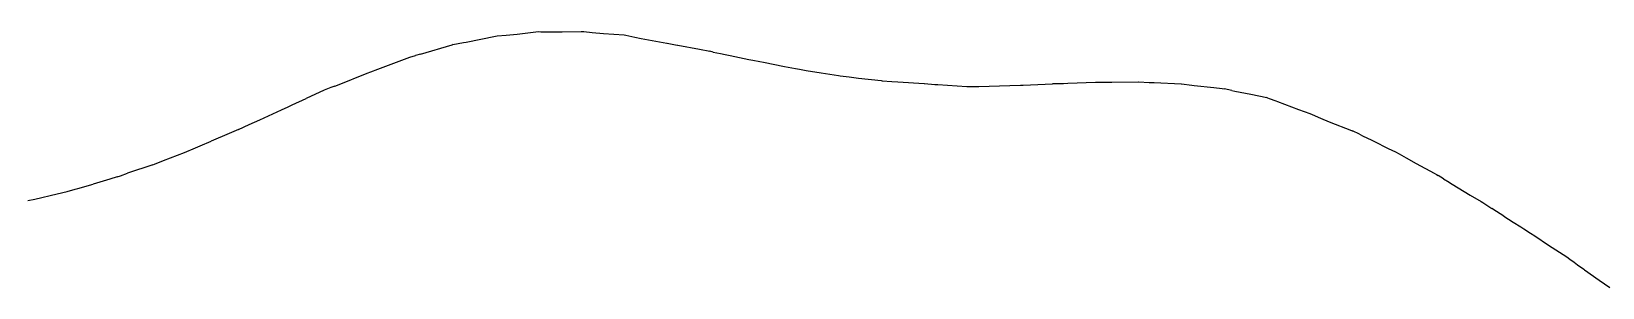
# Model space of a CAD drawing. Extents: x -21 to 226, y -73 to 37.
# Drawn here: x 101.87 to 116.53, y -18.37 to -15.97 of the extents above; entities that cross this region are included whole.
import ezdxf

# ---------------------------------------------------------------- set-up
doc = ezdxf.new("R2010")
doc.units = 0

msp = doc.modelspace()

# ---------------------------------------------------------------- linework, layer by layer
at = {"layer": 'MIDPLANE_Z0_OUTLINE'}
for p, q in [((106.4005, -15.9995), (106.6, -15.9773)), ((106.6, -15.9773), (106.6237, -15.9774)), ((106.6237, -15.9774), (106.7, -15.9776)), ((106.7, -15.9776), (106.8221, -15.9779)), ((106.8221, -15.9779), (107, -15.975)), ((107, -15.975), (107.0231, -15.9771)), ((107.0231, -15.9771), (107.1, -15.9839)), ((107.1, -15.9839), (107.2065, -15.9935)), ((105.5, -16.1865), (105.7956, -16.1)), ((105.8, -16.0987), (105.7956, -16.1)), ((105.8, -16.0987), (105.8002, -16.0987)), ((105.8002, -16.0987), (105.9, -16.0797)), ((105.9, -16.0797), (105.9251, -16.0749)), ((105.9251, -16.0749), (106.2, -16.0183)), ((106.2, -16.0183), (106.2142, -16.0169)), ((106.2142, -16.0169), (106.3, -16.0089)), ((106.3, -16.0089), (106.4005, -15.9995)), ((107.2065, -15.9935), (107.4, -16.007)), ((107.4, -16.007), (107.4143, -16.0099)), ((107.4143, -16.0099), (107.5, -16.0276)), ((107.5, -16.0276), (107.56, -16.04)), ((107.56, -16.04), (107.8, -16.0832)), ((107.8, -16.0832), (107.8017, -16.0836)), ((107.8017, -16.0836), (107.8803, -16.1)), ((107.8803, -16.1), (107.8966, -16.1034)), ((107.8966, -16.1034), (107.9, -16.104)), ((107.9, -16.104), (108.1019, -16.142)), ((105.1, -16.3272), (105.3741, -16.2259)), ((105.3741, -16.2259), (105.4, -16.216)), ((105.4, -16.216), (105.4537, -16.2)), ((105.5, -16.1865), (105.4537, -16.2)), ((108.1019, -16.142), (108.2, -16.1604)), ((108.2323, -16.1677), (108.2, -16.1604)), ((108.2323, -16.1677), (108.3, -16.1816)), ((108.3, -16.1816), (108.3426, -16.1903)), ((108.3426, -16.1903), (108.39, -16.2)), ((108.39, -16.2), (108.5638, -16.2362)), ((108.5638, -16.2362), (108.6, -16.243)), ((108.6, -16.243), (108.6674, -16.2566)), ((108.6674, -16.2566), (108.7, -16.2631)), ((108.7, -16.2631), (108.8973, -16.3027)), ((104.7242, -16.4758), (105, -16.3642)), ((105, -16.3642), (105.0342, -16.3516)), ((105.0342, -16.3516), (105.1, -16.3272)), ((108.8973, -16.3027), (109, -16.3213)), ((109, -16.3213), (109.0368, -16.3276)), ((109.0368, -16.3276), (109.1, -16.3385)), ((109.1, -16.3385), (109.2378, -16.3622)), ((109.2378, -16.3622), (109.4, -16.3869)), ((109.4, -16.3869), (109.4181, -16.3892)), ((109.4181, -16.3892), (109.5, -16.3998)), ((109.5, -16.3998), (109.5888, -16.4112)), ((109.5888, -16.4112), (109.8, -16.4343)), ((104.6, -16.5244), (104.433, -16.6)), ((104.6623, -16.5), (104.6, -16.5244)), ((104.7, -16.4852), (104.6623, -16.5)), ((104.7, -16.4852), (104.7242, -16.4758)), ((109.8, -16.4343), (109.8083, -16.435)), ((109.8083, -16.435), (109.9, -16.4421)), ((109.9, -16.4421), (109.9537, -16.4463)), ((109.9537, -16.4463), (110.2, -16.461)), ((110.2, -16.461), (110.2041, -16.4613)), ((110.2041, -16.4613), (110.3, -16.4696)), ((110.3, -16.4696), (110.3279, -16.4721)), ((110.3279, -16.4721), (110.6, -16.4893)), ((110.6, -16.4893), (110.6009, -16.4893)), ((110.6009, -16.4893), (110.7, -16.4881)), ((110.7, -16.4881), (110.712, -16.488)), ((110.712, -16.488), (111, -16.4797)), ((111, -16.4797), (111.0018, -16.4796)), ((111.0018, -16.4796), (111.1, -16.4766)), ((111.1, -16.4766), (111.1241, -16.4759)), ((111.1241, -16.4759), (111.4, -16.4629)), ((111.4, -16.4629), (111.4036, -16.4628)), ((111.4036, -16.4628), (111.5, -16.4603)), ((111.5, -16.4603), (111.5408, -16.4592)), ((111.5408, -16.4592), (111.8, -16.4482)), ((111.8, -16.4482), (111.8054, -16.4483)), ((111.8054, -16.4483), (111.9, -16.4485)), ((111.9, -16.4485), (111.9514, -16.4486)), ((111.9514, -16.4486), (112.2, -16.4453)), ((112.2, -16.4453), (112.2055, -16.4456)), ((112.2055, -16.4456), (112.3, -16.4509)), ((112.3, -16.4509), (112.3465, -16.4535)), ((112.3465, -16.4535), (112.6, -16.4635)), ((112.6, -16.4635), (112.603, -16.4639)), ((112.603, -16.4639), (112.7, -16.4764)), ((112.7, -16.4764), (112.7209, -16.4791)), ((112.7209, -16.4791), (112.9058, -16.5)), ((112.9058, -16.5), (112.9823, -16.5087)), ((112.9823, -16.5087), (113, -16.5106)), ((113.0734, -16.5266), (113, -16.5106)), ((113.0734, -16.5266), (113.1, -16.532)), ((113.1, -16.532), (113.2499, -16.5622)), ((113.2499, -16.5622), (113.4, -16.5925)), ((104.0007, -16.7993), (104.2, -16.7073)), ((104.2, -16.7073), (104.2627, -16.6784)), ((104.2627, -16.6784), (104.3, -16.6612)), ((104.3, -16.6612), (104.433, -16.6)), ((113.4054, -16.5946), (113.4, -16.5925)), ((113.4054, -16.5946), (113.4197, -16.6)), ((113.4197, -16.6), (113.4831, -16.6242)), ((113.4831, -16.6242), (113.5, -16.6307)), ((113.5, -16.6307), (113.6949, -16.7051)), ((113.6949, -16.7051), (113.8, -16.7426)), ((103.8016, -16.8894), (103.9, -16.8449)), ((103.9, -16.8449), (104.0007, -16.7993)), ((113.8, -16.7426), (113.8236, -16.7523)), ((113.8236, -16.7523), (113.9, -16.7838)), ((113.9, -16.7838), (113.9823, -16.8177)), ((113.9823, -16.8177), (114.1909, -16.9)), ((103.5, -17.0197), (103.5451, -17)), ((103.7134, -16.9275), (103.5451, -17)), ((103.7771, -16.9), (103.7134, -16.9275)), ((103.8, -16.8901), (103.7771, -16.9)), ((103.8, -16.8901), (103.8016, -16.8894)), ((114.1909, -16.9), (114.1965, -16.9022)), ((114.1965, -16.9022), (114.2, -16.9036)), ((114.2642, -16.9358), (114.2, -16.9036)), ((114.2642, -16.9358), (114.3, -16.9532)), ((114.3, -16.9532), (114.3722, -16.9881)), ((114.3722, -16.9881), (114.3969, -17)), ((114.3969, -17), (114.5332, -17.0668)), ((103.1, -17.1812), (103.2946, -17.1054)), ((103.2946, -17.1054), (103.4, -17.0635)), ((103.4, -17.0635), (103.4871, -17.0254)), ((103.4871, -17.0254), (103.5, -17.0197)), ((114.5332, -17.0668), (114.6, -17.0982)), ((114.6, -17.0982), (114.6339, -17.1174)), ((114.6339, -17.1174), (114.7, -17.1549)), ((114.7, -17.1549), (114.7926, -17.2074)), ((102.7, -17.3223), (102.7654, -17.3)), ((103, -17.2201), (102.7654, -17.3)), ((103, -17.2201), (103.0175, -17.2133)), ((103.0175, -17.2133), (103.1, -17.1812)), ((114.7926, -17.2074), (114.9622, -17.3)), ((114.9622, -17.3), (114.983, -17.3113)), ((102.2, -17.4693), (102.2764, -17.4475)), ((102.2764, -17.4475), (102.3, -17.4408)), ((102.3, -17.4408), (102.443, -17.4)), ((102.6, -17.3558), (102.443, -17.4)), ((102.6662, -17.3338), (102.6, -17.3558)), ((102.6662, -17.3338), (102.7, -17.3223)), ((114.983, -17.3113), (115, -17.3206)), ((115.0488, -17.3512), (115, -17.3206)), ((115.0488, -17.3512), (115.1, -17.3822)), ((115.1, -17.3822), (115.1247, -17.3972)), ((115.1247, -17.3972), (115.1294, -17.4)), ((115.1294, -17.4), (115.2971, -17.5029)), ((101.8341, -17.5551), (101.9, -17.5398)), ((101.9, -17.5398), (102.1087, -17.4913)), ((102.1087, -17.4913), (102.2, -17.4693)), ((115.2971, -17.5029), (115.4, -17.5635)), ((115.4, -17.5635), (115.4159, -17.5739)), ((115.4159, -17.5739), (115.5, -17.6291)), ((115.5428, -17.6572), (115.5, -17.6291)), ((115.6109, -17.7), (115.5428, -17.6572)), ((115.6109, -17.7), (115.6991, -17.7554)), ((115.6991, -17.7554), (115.77, -17.8)), ((115.77, -17.8), (115.7883, -17.8117)), ((115.7883, -17.8117), (115.8, -17.8189)), ((115.8, -17.8189), (115.8596, -17.8584)), ((115.8596, -17.8584), (115.9, -17.8852)), ((115.9, -17.8852), (116.0292, -17.9708)), ((116.0292, -17.9708), (116.2, -18.0788)), ((116.2, -18.0788), (116.2007, -18.0794)), ((116.2007, -18.0794), (116.228, -18.1)), ((116.228, -18.1), (116.2689, -18.1311)), ((116.2689, -18.1311), (116.3, -18.1532)), ((116.3, -18.1532), (116.3574, -18.194)), ((116.3574, -18.194), (116.3657, -18.2)), ((116.3657, -18.2), (116.501, -18.299)), ((116.501, -18.299), (116.6, -18.3669))]:
    msp.add_line(p, q, dxfattribs=at)

doc.saveas('drawing.dxf')
